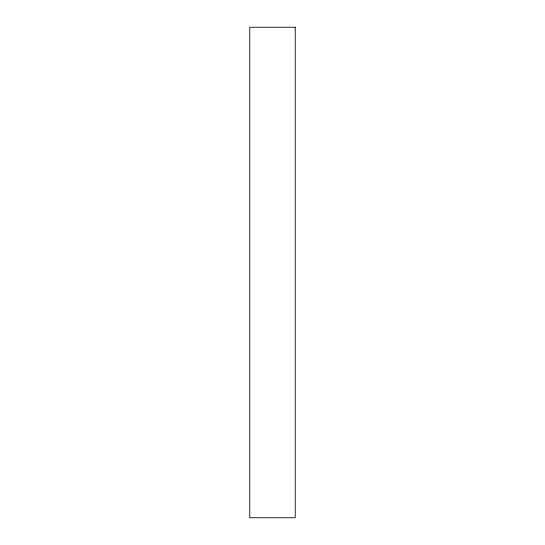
<?xml version="1.0" encoding="UTF-8"?>
<svg xmlns="http://www.w3.org/2000/svg" width="545" height="545" viewBox="0 0 545 545"><rect width="100%" height="100%" fill="white"/><g stroke="black" fill="none" stroke-linecap="round" stroke-linejoin="round"><path stroke-width="0.82" d="M295.233 27.25L249.767 27.25L249.767 517.75L295.233 517.75L295.233 27.25"/></g></svg>
